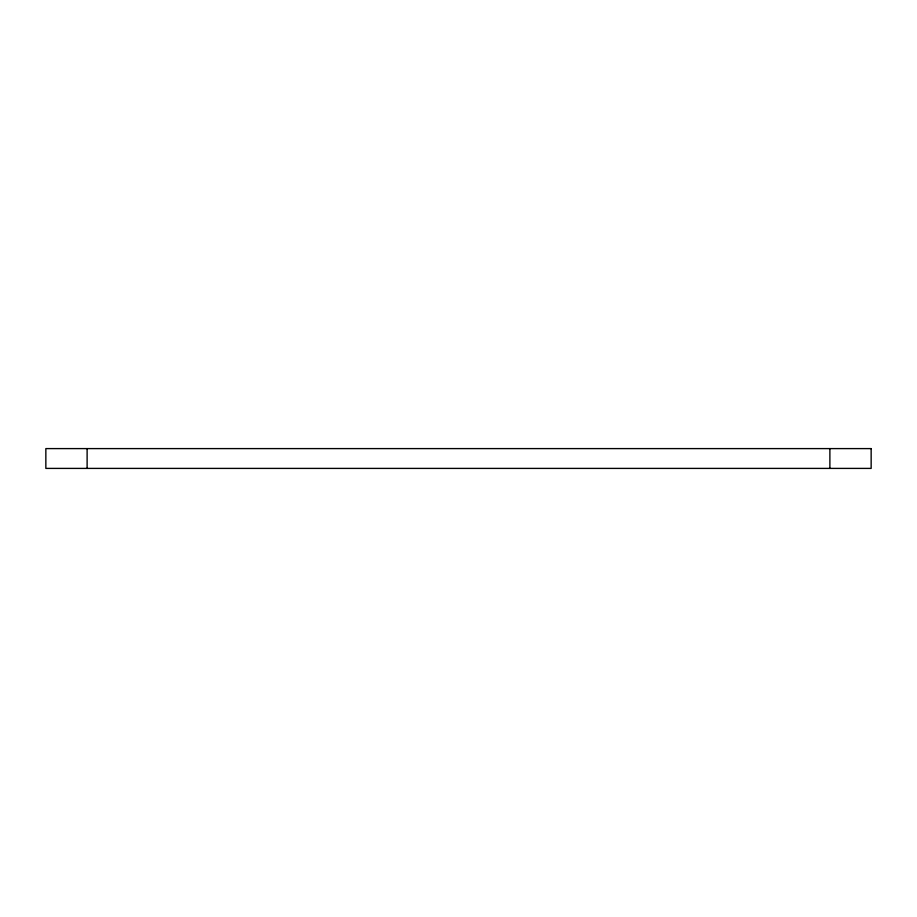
<?xml version="1.0" encoding="UTF-8"?>
<svg xmlns="http://www.w3.org/2000/svg" width="917" height="917" viewBox="0 0 917 917"><rect width="100%" height="100%" fill="white"/><g stroke="black" fill="none" stroke-linecap="round" stroke-linejoin="round"><path stroke-width="1.38" d="M829.885 448.596L829.885 468.404M87.115 448.596L87.115 468.404M871.15 448.596L45.85 448.596L45.85 468.404L871.15 468.404L871.15 448.596"/></g></svg>
